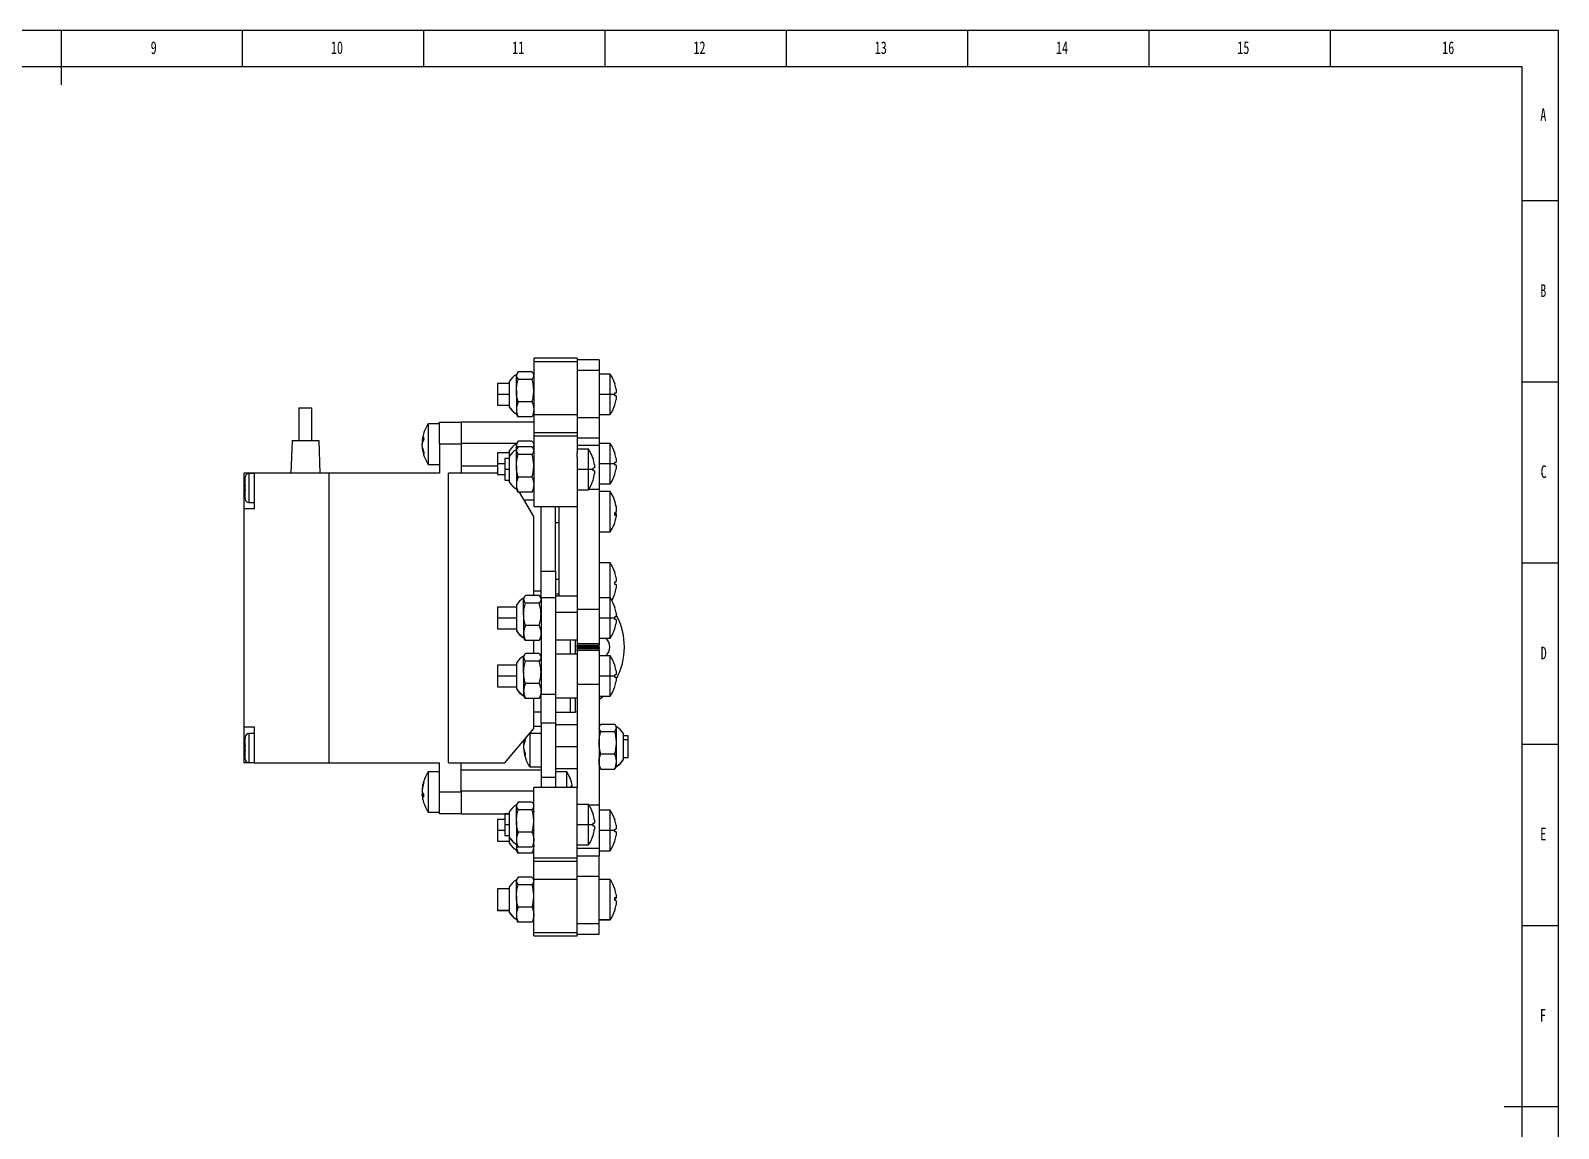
# Model space of a CAD drawing. Header units: millimetres. Extents: x 0 to 841, y 0 to 594.
# Drawn here: x 419.6 to 841, y 291.1 to 594 of the extents above; entities that cross this region are included whole.
import ezdxf

# ---------------------------------------------------------------- set-up
doc = ezdxf.new("R2010")
doc.units = ezdxf.units.MM
doc.layers.add('10', color=7, linetype='Continuous')
doc.layers.add('5', color=7, linetype='Continuous')
doc.styles.add('SLDTEXTSTYLE4', font='TXT', dxfattribs={"width": 0.7})

msp = doc.modelspace()

# ---------------------------------------------------------------- linework, layer by layer
at = {"color": 7, "linetype": 'Continuous', "lineweight": 25}
for p, q in [((570.38, 503.62), (558.38, 503.62)), ((558.38, 503.62), (558.38, 502.63)), ((570.38, 502.63), (558.38, 502.63)), ((558.38, 502.63), (558.38, 488.02)), ((570.38, 503.62), (570.38, 502.63)), ((576.38, 503.13), (570.38, 503.13)), ((570.38, 502.63), (570.38, 488.02)), ((576.38, 503.13), (576.38, 500.31)), ((553.78, 499.46), (553.58, 499.12)), ((553.58, 499.12), (553.58, 498.81)), ((553.58, 494.64), (553.58, 498.81)), ((557.89, 499.86), (554.07, 499.86)), ((557.89, 497.76), (554.07, 497.76)), ((558.38, 499.12), (558.19, 499.46)), ((570.38, 500.31), (576.38, 500.31)), ((576.38, 500.31), (576.38, 487.22)), ((579.47, 499.22), (576.38, 499.22)), ((579.47, 493.62), (579.47, 499.22)), ((551.62, 496.62), (548.38, 496.62)), ((548.38, 496.62), (548.38, 493.62)), ((548.38, 493.62), (548.38, 490.62)), ((551.62, 497.15), (551.62, 494.27)), ((551.62, 494.27), (551.62, 490.15)), ((553.58, 494.64), (553.58, 489.45)), ((579.47, 493.62), (576.38, 493.62)), ((579.47, 488.02), (579.47, 493.62)), ((580.73, 493.62), (579.47, 493.62)), ((580.73, 496.58), (580.73, 496.56)), ((580.73, 493.62), (580.73, 493.99)), ((580.73, 493.25), (580.73, 493.62)), ((493.58, 489.9), (493.58, 480.9)), ((493.58, 489.9), (495.38, 489.9)), ((495.38, 489.9), (497.18, 489.9)), ((497.18, 480.9), (497.18, 489.9)), ((548.38, 490.62), (551.62, 490.62)), ((551.62, 490.15), (551.62, 490.09)), ((553.58, 489.45), (553.58, 488.22)), ((557.89, 491.52), (554.07, 491.52)), ((580.73, 490.66), (580.73, 490.68)), ((532.38, 485.5), (529.3, 485.5)), ((529.3, 485.5), (529.3, 474.3)), ((532.38, 485.9), (538.38, 485.9)), ((532.38, 479.9), (532.38, 485.9)), ((558.38, 485.9), (538.38, 485.9)), ((538.38, 485.9), (538.38, 479.9)), ((553.58, 488.22), (553.58, 488.12)), ((553.58, 488.12), (553.78, 487.78)), ((554.07, 487.38), (553.79, 487.79)), ((557.89, 487.38), (554.07, 487.38)), ((557.89, 487.38), (558.18, 487.79)), ((558.19, 487.78), (558.38, 488.12)), ((558.38, 488.02), (570.38, 488.02)), ((558.38, 488.02), (558.38, 483.07)), ((570.38, 488.02), (570.38, 483.07)), ((570.38, 487.22), (576.38, 487.22)), ((576.38, 488.02), (579.47, 488.02)), ((576.38, 487.22), (576.38, 481.49)), ((491.7, 480.9), (491.38, 471.9)), ((491.7, 480.9), (499.07, 480.9)), ((499.07, 480.9), (499.38, 471.9)), ((527.58, 480.82), (527.87, 480.81)), ((528.03, 481.13), (528.03, 481.77)), ((557.89, 480.74), (554.07, 480.74)), ((557.89, 480.74), (558.18, 480.32)), ((558.38, 483.07), (570.38, 483.07)), ((558.38, 483.07), (558.38, 482.16)), ((558.38, 482.16), (570.38, 482.16)), ((558.38, 482.16), (558.38, 462.64)), ((570.38, 483.07), (570.38, 482.16)), ((570.38, 482.16), (570.38, 477.55)), ((576.38, 481.49), (570.38, 481.49)), ((576.38, 481.49), (576.38, 479.46)), ((527.68, 478.98), (527.58, 478.97)), ((528.03, 477.6), (528.03, 477.2)), ((532.38, 479.9), (532.38, 471.9)), ((538.38, 479.9), (532.38, 479.9)), ((538.38, 479.9), (538.38, 471.9)), ((551.62, 477.49), (548.38, 477.49)), ((548.38, 477.49), (548.38, 474.49)), ((551.62, 478.03), (551.62, 476.45)), ((551.62, 476.45), (551.62, 473.57)), ((553.78, 480.33), (553.58, 479.99)), ((553.58, 479.99), (553.58, 479.68)), ((553.58, 478.41), (553.58, 479.68)), ((553.78, 478.75), (553.58, 478.41)), ((553.58, 478.41), (553.58, 478.1)), ((553.58, 473.93), (553.58, 478.1)), ((557.89, 479.16), (554.07, 479.16)), ((557.89, 477.05), (554.07, 477.05)), ((558.38, 479.99), (558.19, 480.33)), ((558.38, 478.41), (558.19, 478.75)), ((576.38, 479.46), (570.38, 479.46)), ((573.47, 478.51), (570.38, 478.51)), ((570.38, 476.28), (570.38, 477.55)), ((570.38, 476.28), (570.38, 462.64)), ((573.47, 472.91), (573.47, 478.51)), ((579.47, 480.09), (576.38, 480.09)), ((576.38, 479.46), (576.38, 467.49)), ((579.47, 474.49), (579.47, 480.09)), ((580.73, 477.46), (580.73, 477.43)), ((529.3, 474.3), (532.38, 474.3)), ((538.38, 473.9), (548.38, 473.9)), ((548.38, 474.49), (548.38, 471.49)), ((551.62, 475.91), (550.38, 475.91)), ((550.38, 475.91), (550.38, 472.91)), ((550.38, 472.91), (550.38, 469.91)), ((551.62, 473.57), (551.62, 469.44)), ((553.58, 473.93), (553.58, 468.74)), ((573.47, 472.91), (570.38, 472.91)), ((573.47, 467.31), (573.47, 472.91)), ((574.73, 472.91), (573.47, 472.91)), ((574.73, 475.88), (574.73, 475.85)), ((574.73, 472.91), (574.73, 473.29)), ((574.73, 472.54), (574.73, 472.91)), ((579.47, 474.49), (576.38, 474.49)), ((579.47, 468.89), (579.47, 474.49)), ((580.73, 474.49), (579.47, 474.49)), ((580.73, 474.49), (580.73, 474.87)), ((580.73, 474.12), (580.73, 474.49)), ((478.38, 471.9), (478.38, 462.02)), ((481.38, 471.9), (478.38, 471.9)), ((478.78, 470.68), (478.78, 470.79)), ((478.78, 470.67), (478.78, 470.68)), ((478.78, 470.68), (478.78, 470.68)), ((478.78, 470.68), (478.78, 470.67)), ((478.78, 468.59), (478.78, 470.67)), ((478.78, 468.36), (478.78, 468.59)), ((478.78, 468.59), (478.78, 468.59)), ((478.78, 468.59), (478.78, 468.36)), ((478.78, 467.23), (478.78, 468.36)), ((481.38, 471.79), (479.78, 471.79)), ((481.38, 462.02), (481.38, 471.9)), ((501.88, 471.9), (481.38, 471.9)), ((501.88, 471.9), (501.88, 391.9)), ((532.38, 471.9), (501.88, 471.9)), ((548.38, 471.9), (534.88, 471.9)), ((534.88, 391.9), (534.88, 471.9)), ((548.38, 471.49), (550.38, 471.49)), ((550.38, 469.91), (551.62, 469.91)), ((551.62, 469.44), (551.62, 469.38)), ((553.58, 468.74), (553.58, 467.51)), ((557.89, 470.81), (554.07, 470.81)), ((574.73, 469.95), (574.73, 469.97)), ((576.38, 468.89), (579.47, 468.89)), ((580.73, 471.53), (580.73, 471.55)), ((478.78, 466.99), (478.78, 467.23)), ((478.78, 467.23), (478.78, 466.99)), ((478.78, 464.92), (478.78, 466.99)), ((478.78, 466.99), (478.78, 466.99)), ((478.78, 464.9), (478.78, 464.92)), ((478.78, 464.92), (478.78, 464.9)), ((478.78, 464.79), (478.78, 464.9)), ((478.78, 464.9), (478.78, 464.9)), ((479.78, 463.79), (481.38, 463.79)), ((553.58, 467.51), (553.58, 467.41)), ((553.58, 467.41), (553.78, 467.08)), ((554.07, 466.67), (553.79, 467.09)), ((557.89, 466.67), (554.07, 466.67)), ((558.38, 459.9), (554.47, 466.67)), ((558.38, 464.4), (555.78, 464.4)), ((557.89, 466.67), (558.18, 467.09)), ((558.19, 467.08), (558.38, 467.41)), ((570.38, 467.31), (573.47, 467.31)), ((573.59, 467.49), (576.38, 467.49)), ((576.38, 467.49), (576.38, 434.28)), ((579.47, 466.85), (576.38, 466.85)), ((579.47, 459.91), (579.47, 466.85)), ((580.73, 464.19), (580.73, 464.02)), ((481.38, 462.02), (478.38, 462.02)), ((478.38, 462.02), (478.38, 401.78)), ((558.38, 462.64), (570.38, 462.64)), ((558.38, 438.14), (558.38, 459.9)), ((560.38, 444.87), (560.38, 462.64)), ((564.38, 444.87), (564.38, 462.64)), ((565.38, 437.9), (565.38, 462.68)), ((570.38, 462.64), (570.38, 434.28)), ((579.47, 455.65), (579.47, 459.91)), ((580.73, 460.19), (580.73, 460.91)), ((581.1, 460.56), (580.73, 460.57)), ((581.05, 461.25), (581.08, 461.21)), ((581.08, 460.53), (581.1, 460.55)), ((564.38, 458.25), (565.38, 458.25)), ((576.38, 455.65), (579.47, 455.65)), ((579.47, 447.15), (576.38, 447.15)), ((579.47, 441.55), (579.47, 447.15)), ((560.38, 437.5), (560.38, 444.87)), ((560.38, 444.87), (564.38, 444.87)), ((564.38, 444.87), (564.38, 437.5)), ((564.38, 442.6), (565.38, 442.6)), ((580.73, 444.51), (580.73, 444.49)), ((558.38, 439.4), (560.38, 439.4)), ((564.38, 438.55), (565.38, 438.55)), ((579.47, 437.5), (579.47, 441.55)), ((580.73, 441.17), (580.73, 441.92)), ((580.73, 438.58), (580.73, 438.61)), ((553.62, 434.9), (548.38, 434.9)), ((548.38, 434.9), (548.38, 431.9)), ((553.62, 435.43), (553.62, 432.55)), ((555.78, 437.74), (555.58, 437.4)), ((555.58, 437.4), (555.58, 437.09)), ((555.58, 432.92), (555.58, 437.09)), ((559.89, 438.14), (556.07, 438.14)), ((559.89, 436.04), (556.07, 436.04)), ((560.38, 437.4), (560.19, 437.73)), ((564.38, 437.5), (560.38, 437.5)), ((560.38, 437.5), (560.38, 410.9)), ((570.38, 437.9), (564.38, 437.9)), ((564.38, 437.5), (564.38, 410.9)), ((576.38, 434.28), (570.38, 434.28)), ((570.38, 434.28), (570.38, 424.9)), ((579.47, 437.5), (576.38, 437.5)), ((576.38, 434.28), (576.38, 424.9)), ((579.47, 431.9), (579.47, 437.5)), ((580.73, 434.86), (580.73, 434.84)), ((548.38, 431.9), (548.38, 428.9)), ((553.62, 432.55), (553.62, 428.43)), ((555.58, 432.92), (555.58, 427.73)), ((570.38, 433.47), (564.38, 433.47)), ((579.47, 431.9), (576.38, 431.9)), ((579.47, 426.3), (579.47, 431.9)), ((580.73, 431.9), (579.47, 431.9)), ((580.73, 431.9), (580.73, 432.27)), ((580.73, 431.53), (580.73, 431.9)), ((548.38, 428.9), (553.62, 428.9)), ((553.62, 428.43), (553.62, 428.37)), ((555.58, 427.73), (555.58, 426.49)), ((555.58, 426.49), (555.58, 426.4)), ((555.58, 426.4), (555.78, 426.06)), ((556.07, 425.66), (555.79, 426.07)), ((559.89, 429.8), (556.07, 429.8)), ((559.89, 425.66), (556.07, 425.66)), ((558.38, 422.14), (558.38, 425.66)), ((559.89, 425.66), (560.18, 426.07)), ((560.19, 426.06), (560.38, 426.4)), ((564.38, 425.9), (570.38, 425.9)), ((568.38, 425.9), (568.38, 421.9)), ((576.38, 426.3), (579.47, 426.3)), ((580.73, 428.94), (580.73, 428.96)), ((555.78, 421.74), (555.58, 421.4)), ((559.89, 422.14), (556.07, 422.14)), ((560.38, 421.4), (560.19, 421.73)), ((570.38, 421.9), (564.38, 421.9)), ((570.38, 421.9), (564.38, 421.9)), ((570.38, 424.9), (576.38, 424.9)), ((570.38, 424.9), (570.38, 424.4)), ((570.38, 424.4), (576.38, 424.4)), ((570.38, 424.1), (570.38, 424.4)), ((570.38, 424.1), (576.38, 424.1)), ((570.38, 423.9), (570.38, 424.1)), ((570.38, 423.9), (570.38, 423.7)), ((576.38, 423.7), (570.38, 423.7)), ((570.38, 423.7), (570.38, 423.39)), ((576.38, 423.39), (570.38, 423.39)), ((570.38, 422.9), (570.38, 423.39)), ((576.38, 422.9), (570.38, 422.9)), ((570.38, 422.9), (570.38, 413.52)), ((576.38, 424.9), (576.38, 424.4)), ((576.38, 424.1), (576.38, 424.4)), ((576.38, 423.9), (576.38, 424.1)), ((576.38, 423.9), (576.38, 423.7)), ((576.38, 423.7), (576.38, 423.39)), ((576.38, 422.9), (576.38, 423.39)), ((576.38, 422.9), (576.38, 413.52)), ((579.47, 421.5), (576.38, 421.5)), ((579.47, 415.9), (579.47, 421.5)), ((553.62, 418.9), (548.38, 418.9)), ((548.38, 418.9), (548.38, 415.9)), ((553.62, 419.43), (553.62, 416.55)), ((555.58, 421.4), (555.58, 421.09)), ((555.58, 416.92), (555.58, 421.09)), ((559.89, 420.04), (556.07, 420.04)), ((580.73, 418.86), (580.73, 418.84)), ((548.38, 415.9), (548.38, 412.9)), ((553.62, 416.55), (553.62, 412.43)), ((555.58, 416.92), (555.58, 411.73)), ((559.89, 413.8), (556.07, 413.8)), ((576.38, 413.52), (570.38, 413.52)), ((570.38, 413.52), (570.38, 385.16)), ((579.47, 415.9), (576.38, 415.9)), ((576.38, 413.52), (576.38, 380.3)), ((579.47, 410.3), (579.47, 415.9)), ((580.73, 415.9), (579.47, 415.9)), ((580.73, 415.9), (580.73, 416.27)), ((580.73, 415.53), (580.73, 415.9)), ((548.38, 412.9), (553.62, 412.9)), ((553.62, 412.43), (553.62, 412.37)), ((555.58, 411.73), (555.58, 410.49)), ((555.58, 410.49), (555.58, 410.4)), ((555.58, 410.4), (555.78, 410.06)), ((556.07, 409.66), (555.79, 410.07)), ((559.89, 409.66), (556.07, 409.66)), ((558.38, 401.43), (558.38, 409.66)), ((559.89, 409.66), (560.18, 410.07)), ((560.19, 410.06), (560.38, 410.4)), ((560.38, 410.9), (564.38, 410.9)), ((560.38, 402.9), (560.38, 410.9)), ((564.38, 410.9), (564.38, 402.9)), ((564.38, 409.9), (570.38, 409.9)), ((568.38, 409.9), (568.38, 405.9)), ((576.38, 410.3), (579.47, 410.3)), ((580.73, 412.94), (580.73, 412.96)), ((560.38, 405.9), (558.38, 405.9)), ((564.38, 405.9), (568.38, 405.9)), ((568.38, 405.9), (569.86, 405.9)), ((570.38, 406.06), (569.86, 405.9)), ((481.38, 401.78), (478.38, 401.78)), ((478.38, 401.78), (478.38, 391.9)), ((481.38, 391.9), (481.38, 401.78)), ((550.38, 391.9), (558.38, 401.43)), ((560.38, 402), (558.38, 402)), ((564.38, 402.9), (560.38, 402.9)), ((560.38, 402.9), (560.38, 387.9)), ((564.38, 402.9), (564.38, 387.9)), ((570.38, 402.4), (564.38, 402.4)), ((576.55, 402.19), (576.38, 401.9)), ((576.56, 402.19), (576.87, 402.62)), ((576.87, 402.62), (580.69, 402.62)), ((576.87, 400.63), (580.69, 400.63)), ((581.18, 401.9), (581.01, 402.19)), ((581.18, 401.62), (581.18, 401.9)), ((581.18, 397.53), (581.18, 401.62)), ((478.78, 398.9), (478.78, 399)), ((478.78, 398.88), (478.78, 398.9)), ((478.78, 398.9), (478.78, 398.9)), ((478.78, 398.9), (478.78, 398.88)), ((478.78, 396.8), (478.78, 398.88)), ((478.78, 396.57), (478.78, 396.8)), ((478.78, 396.8), (478.78, 396.8)), ((478.78, 396.8), (478.78, 396.57)), ((478.78, 395.44), (478.78, 396.57)), ((481.38, 400), (479.78, 400)), ((555.58, 397.37), (555.77, 397.37)), ((556.03, 398.39), (556.03, 398.65)), ((556.03, 398.1), (556.03, 398.39)), ((557.3, 400.17), (557.3, 390.8)), ((570.38, 396.4), (564.38, 396.4)), ((581.18, 392.3), (581.18, 397.53)), ((583.15, 397.12), (583.15, 399.93)), ((584.38, 399.4), (583.15, 399.4)), ((583.15, 392.94), (583.15, 397.12)), ((584.38, 398.42), (584.38, 399.4)), ((584.38, 393.4), (584.38, 398.42)), ((478.78, 395.21), (478.78, 395.44)), ((478.78, 395.44), (478.78, 395.2)), ((478.78, 395.2), (478.78, 395.21)), ((478.78, 393.13), (478.78, 395.2)), ((478.78, 393.11), (478.78, 393.13)), ((478.78, 393.13), (478.78, 393.11)), ((478.78, 393), (478.78, 393.11)), ((478.78, 393.11), (478.78, 393.11)), ((479.78, 392), (481.38, 392)), ((555.73, 395.43), (555.62, 395.42)), ((556.03, 394.48), (556.03, 393.97)), ((576.87, 394.42), (580.69, 394.42)), ((581.18, 391.02), (581.18, 392.3)), ((583.15, 393.4), (584.38, 393.4)), ((583.15, 392.87), (583.15, 392.94)), ((481.38, 391.9), (478.38, 391.9)), ((481.38, 391.9), (501.88, 391.9)), ((501.88, 391.9), (532.38, 391.9)), ((532.38, 389.5), (529.3, 389.5)), ((529.3, 389.5), (529.3, 378.3)), ((532.38, 383.9), (532.38, 391.9)), ((534.88, 391.9), (550.38, 391.9)), ((538.38, 383.9), (538.38, 391.9)), ((560.38, 389.9), (538.38, 389.9)), ((557.3, 390.8), (560.38, 390.8)), ((564.38, 387.9), (560.38, 387.9)), ((560.38, 387.9), (560.38, 385.16)), ((564.38, 390.4), (570.38, 390.4)), ((567.47, 389.5), (564.38, 389.5)), ((564.38, 387.9), (564.38, 385.16)), ((567.47, 385.12), (567.47, 389.5)), ((576.38, 390.9), (576.55, 390.61)), ((576.56, 390.61), (576.87, 390.18)), ((576.87, 390.18), (580.69, 390.18)), ((581, 390.61), (580.69, 390.18)), ((581.01, 390.61), (581.18, 390.9)), ((581.18, 390.9), (581.18, 391.02)), ((528.03, 386.47), (528.03, 386.76)), ((532.38, 383.9), (538.38, 383.9)), ((532.38, 377.9), (532.38, 383.9)), ((538.38, 383.9), (538.38, 377.9)), ((570.38, 385.16), (558.38, 385.16)), ((558.38, 365.63), (558.38, 385.16)), ((568.73, 385.12), (568.73, 385.56)), ((570.38, 371.52), (570.38, 385.16)), ((528.03, 383.09), (527.65, 383.07)), ((528.03, 382.43), (528.03, 383.12)), ((553.78, 380.72), (553.58, 380.38)), ((553.58, 380.38), (553.58, 380.07)), ((553.58, 375.9), (553.58, 380.07)), ((557.89, 381.12), (554.07, 381.12)), ((557.89, 381.12), (558.18, 380.71)), ((558.38, 380.38), (558.19, 380.72)), ((573.47, 380.48), (570.38, 380.48)), ((573.47, 374.88), (573.47, 380.48)), ((576.38, 380.3), (573.59, 380.3)), ((576.38, 380.3), (576.38, 368.33)), ((529.3, 378.3), (532.38, 378.3)), ((538.38, 377.9), (532.38, 377.9)), ((538.38, 377.9), (551.62, 377.9)), ((550.38, 376.3), (548.38, 376.3)), ((548.38, 376.3), (548.38, 373.3)), ((551.62, 377.88), (550.38, 377.88)), ((550.38, 377.88), (550.38, 374.88)), ((551.62, 378.42), (551.62, 375.54)), ((551.62, 375.54), (551.62, 371.41)), ((553.58, 375.9), (553.58, 370.71)), ((557.89, 379.02), (554.07, 379.02)), ((558.38, 378.49), (558.25, 377.96)), ((574.73, 377.85), (574.73, 377.82)), ((574.73, 374.88), (574.73, 375.26)), ((579.47, 378.9), (576.38, 378.9)), ((579.47, 373.3), (579.47, 378.9)), ((580.73, 376.27), (580.73, 376.24)), ((548.38, 373.3), (548.38, 370.3)), ((550.38, 374.88), (550.38, 371.88)), ((550.38, 371.88), (551.62, 371.88)), ((551.62, 371.41), (551.62, 371.35)), ((551.62, 371.35), (551.62, 369.83)), ((557.89, 372.78), (554.07, 372.78)), ((573.47, 374.88), (570.38, 374.88)), ((570.38, 370.25), (570.38, 371.52)), ((573.47, 369.28), (573.47, 374.88)), ((574.73, 374.88), (573.47, 374.88)), ((574.73, 374.51), (574.73, 374.88)), ((574.73, 371.92), (574.73, 371.94)), ((579.47, 373.3), (576.38, 373.3)), ((579.47, 367.7), (579.47, 373.3)), ((580.73, 373.3), (579.47, 373.3)), ((580.73, 373.3), (580.73, 373.68)), ((580.73, 372.93), (580.73, 373.3)), ((548.38, 370.3), (551.62, 370.3)), ((551.62, 369.83), (551.62, 369.77)), ((553.58, 370.71), (553.58, 369.48)), ((553.58, 369.48), (553.58, 369.38)), ((553.58, 369.38), (553.78, 369.05)), ((553.58, 369.38), (553.58, 369.13)), ((553.61, 369.34), (553.58, 369.13)), ((553.58, 369.13), (553.58, 367.9)), ((553.58, 367.9), (553.58, 367.8)), ((553.58, 367.8), (553.78, 367.47)), ((554.07, 368.64), (553.79, 369.06)), ((554.07, 367.06), (553.79, 367.48)), ((557.89, 368.64), (554.07, 368.64)), ((557.89, 367.06), (554.07, 367.06)), ((557.89, 368.64), (558.18, 369.06)), ((557.89, 367.06), (558.18, 367.48)), ((558.19, 369.05), (558.38, 369.38)), ((558.19, 367.47), (558.38, 367.8)), ((558.36, 369.34), (558.38, 369.13)), ((570.38, 365.63), (570.38, 370.25)), ((570.38, 369.28), (573.47, 369.28)), ((576.38, 368.33), (570.38, 368.33)), ((576.38, 368.33), (576.38, 366.3)), ((576.38, 367.7), (579.47, 367.7)), ((580.73, 370.34), (580.73, 370.36)), ((570.38, 365.63), (558.38, 365.63)), ((558.38, 364.73), (558.38, 365.63)), ((570.38, 364.73), (558.38, 364.73)), ((558.38, 359.78), (558.38, 364.73)), ((570.38, 366.3), (576.38, 366.3)), ((570.38, 364.73), (570.38, 365.63)), ((570.38, 359.78), (570.38, 364.73)), ((576.38, 360.58), (576.38, 366.3)), ((553.78, 360.02), (553.58, 359.68)), ((553.58, 359.68), (553.58, 359.37)), ((553.58, 355.2), (553.58, 359.37)), ((557.89, 360.42), (554.07, 360.42)), ((557.89, 358.32), (554.07, 358.32)), ((558.38, 359.68), (558.19, 360.01)), ((570.38, 359.78), (558.38, 359.78)), ((558.38, 345.17), (558.38, 359.78)), ((576.38, 360.58), (570.38, 360.58)), ((570.38, 345.17), (570.38, 359.78)), ((576.38, 347.48), (576.38, 360.58)), ((579.47, 359.78), (576.38, 359.78)), ((579.47, 348.59), (579.47, 359.78)), ((551.62, 357.18), (548.38, 357.18)), ((548.38, 357.18), (548.38, 351.18)), ((551.62, 357.71), (551.62, 354.83)), ((551.62, 354.83), (551.62, 350.71)), ((553.58, 355.2), (553.58, 350.01)), ((580.73, 357.14), (580.73, 357.14)), ((580.73, 354), (580.73, 354.74)), ((580.73, 354.64), (581.15, 354.66)), ((548.38, 351.18), (551.62, 351.18)), ((548.38, 351.18), (548.38, 351.18)), ((551.62, 350.71), (551.62, 350.65)), ((553.58, 350.01), (553.58, 348.77)), ((557.89, 352.08), (554.07, 352.08)), ((580.73, 351.27), (580.73, 351.22)), ((580.73, 351.22), (580.73, 351.21)), ((553.58, 348.77), (553.58, 348.68)), ((553.58, 348.68), (553.78, 348.34)), ((554.07, 347.94), (553.79, 348.35)), ((557.89, 347.94), (554.07, 347.94)), ((557.89, 347.94), (558.18, 348.35)), ((558.19, 348.34), (558.38, 348.68)), ((576.38, 347.48), (570.38, 347.48)), ((579.47, 348.59), (576.38, 348.59)), ((576.38, 348.58), (579.47, 348.58)), ((576.38, 344.66), (576.38, 347.48)), ((579.47, 348.58), (579.47, 348.59)), ((558.38, 345.17), (570.38, 345.17)), ((558.38, 344.18), (558.38, 345.17)), ((558.38, 344.18), (570.38, 344.18)), ((570.38, 344.18), (570.38, 345.17)), ((570.38, 344.66), (576.38, 344.66))]:
    msp.add_line(p, q, dxfattribs=at)
at = {"color": 8, "linetype": 'Continuous', "lineweight": 25}
for p, q in [((551.62, 493.62), (548.38, 493.62)), ((527.94, 480.96), (527.69, 480.97)), ((527.77, 478.49), (527.69, 478.49)), ((553.64, 480.09), (538.38, 480.09)), ((550.38, 474.49), (548.38, 474.49)), ((551.62, 472.91), (550.38, 472.91)), ((479.78, 471.79), (479.78, 463.79)), ((580.73, 460.55), (581.08, 460.53)), ((581.02, 461.21), (581.08, 461.21)), ((581.04, 462.72), (581.07, 462.72)), ((553.62, 431.9), (548.38, 431.9)), ((569.86, 421.9), (569.86, 425.9)), ((553.62, 415.9), (548.38, 415.9)), ((569.86, 405.9), (569.86, 409.9)), ((479.78, 400), (479.78, 396)), ((555.85, 397.63), (555.69, 397.64)), ((557.32, 400.17), (560.38, 400.17)), ((583.15, 398.42), (584.38, 398.42)), ((479.78, 396), (479.78, 392)), ((555.81, 395.1), (555.69, 395.09)), ((527.74, 385.35), (527.69, 385.35)), ((558.38, 384.09), (538.38, 384.09)), ((528.03, 383.01), (527.69, 383)), ((550.38, 373.3), (548.38, 373.3)), ((551.62, 374.88), (550.38, 374.88)), ((580.73, 354.64), (581.07, 354.66)), ((580.73, 354.46), (581.07, 354.47)), ((551.62, 351.18), (548.38, 351.18)), ((581.07, 352.75), (581.08, 352.75))]:
    msp.add_line(p, q, dxfattribs=at)
at = {"color": 7, "linetype": 'Continuous', "lineweight": 25, "flags": 128}
for points in [[(577.53, 410.3), (577.42, 410.19), (576.38, 409.29)], [(555.77, 398.32), (555.71, 398), (555.63, 397.38)], [(555.73, 397.37), (555.72, 397.33), (555.69, 397.19)]]:
    msp.add_lwpolyline(points, dxfattribs=at)
at = {"color": 7, "linetype": 'Continuous', "lineweight": 25}
for centre, radius, start, end in [((557.12, 493.62), 6.54, 122.7791, 147.3197), ((571.18, 493.62), 10, 17.2377, 34.0558), ((571.17, 493.62), 10, 8.1372, 17.0865), ((579.58, 518.87), 24.9, 272.6477, 273.436), ((579.58, 468.37), 24.9, 86.564, 87.3523), ((557.05, 493.7), 6.49, 213.1821, 237.7209), ((557.12, 493.62), 6.54, 212.6803, 237.2209), ((571.18, 493.62), 10, 325.9442, 342.7623), ((571.17, 493.62), 10, 342.9135, 351.8628), ((537.58, 479.9), 10, 145.9442, 174.028), ((530.75, 480.12), 3.18, 148.8449, 164.4585), ((531.02, 479.4), 3.45, 150.0238, 164.854), ((537.58, 479.9), 10, 185.9045, 214.0558), ((535.12, 480.15), 7.53, 189.558, 199.8009), ((534.92, 479.72), 7.33, 189.6012, 200.031), ((557.12, 474.49), 6.54, 122.7791, 147.3197), ((557.12, 472.91), 6.54, 122.7791, 147.3197), ((565.18, 472.91), 10, 17.2377, 34.0558), ((571.18, 474.49), 10, 17.2377, 34.0558), ((571.17, 474.49), 10, 8.1371, 17.0866), ((565.17, 472.91), 10.01, 8.1381, 17.0856), ((573.59, 498.06), 24.79, 272.6466, 273.4383), ((573.59, 447.77), 24.79, 86.5617, 87.3534), ((579.59, 499.6), 24.76, 272.6455, 273.4382), ((579.59, 449.3), 24.85, 86.5631, 87.3531), ((571.17, 474.49), 10, 342.9136, 351.8627), ((479.78, 470.79), 1, 90, 180), ((557.05, 472.99), 6.49, 213.1821, 237.7209), ((557.12, 472.91), 6.54, 212.6803, 237.2209), ((565.18, 472.91), 10, 325.9442, 342.7623), ((565.17, 472.91), 10.01, 342.9144, 351.8619), ((571.18, 474.49), 10, 325.9442, 342.7623), ((479.78, 464.79), 1, 180, 270), ((571.18, 461.25), 10, 9.2563, 34.0558), ((571.75, 461.34), 9.42, 8.3885, 17.6115), ((571.65, 461.15), 9.53, 8.3737, 17.5298), ((571.18, 461.25), 10, 325.9442, 351.9744), ((579.84, 462.05), 1.45, 308.0977, 328.5545), ((580, 461.24), 1.28, 304.6064, 326.5388), ((571.18, 441.55), 10, 17.2377, 34.0558), ((571.17, 441.55), 10, 8.1372, 17.0865), ((571.18, 441.55), 10, 331.1563, 342.7623), ((579.59, 466.71), 24.81, 272.6466, 273.4377), ((579.59, 416.42), 24.78, 86.5618, 87.3538), ((571.17, 441.55), 10, 342.9135, 351.8628), ((559.12, 431.9), 6.54, 122.7791, 147.3197), ((571.18, 431.9), 10, 17.2377, 34.0558), ((571.17, 431.9), 10, 8.1372, 17.0865), ((579.59, 457.05), 24.8, 272.6465, 273.438), ((579.59, 406.76), 24.79, 86.5619, 87.3536), ((571.17, 431.9), 10, 342.9135, 351.8628), ((564.64, 423.9), 18.74, 331.9133, 27.6978), ((559.05, 431.98), 6.49, 213.1829, 237.7206), ((559.12, 431.9), 6.54, 212.6803, 237.2209), ((576.38, 423.9), 3, 0, 53.1301), ((571.18, 431.9), 10, 325.9442, 342.7623), ((576.38, 423.9), 3, 306.8699, 0), ((571.18, 415.9), 10, 17.2377, 34.0558), ((559.12, 415.9), 6.54, 122.7791, 147.3197), ((571.17, 415.9), 10, 8.1372, 17.0865), ((579.59, 441.03), 24.79, 272.6464, 273.4383), ((579.59, 390.77), 24.79, 86.5617, 87.3536), ((571.17, 415.9), 10, 342.9134, 351.8628), ((559.05, 415.98), 6.49, 213.1829, 237.7205), ((559.12, 415.9), 6.54, 212.6803, 237.2209), ((571.18, 415.9), 10, 325.9442, 342.7623), ((577.64, 396.4), 6.54, 32.6803, 57.2209), ((479.78, 399), 1, 90, 180), ((560.37, 396.63), 4.79, 154.9944, 167.8915), ((560.67, 396.01), 5.09, 155.6796, 168.0974), ((479.78, 393), 1, 180, 270), ((565.58, 396.4), 10, 185.6465, 214.0558), ((561.5, 396.74), 5.92, 190.9765, 202.4654), ((561.28, 396.18), 5.69, 191.0514, 202.8423), ((577.74, 396.5), 6.47, 302.1661, 326.7034), ((577.64, 396.4), 6.54, 302.7791, 327.3197), ((537.58, 383.9), 10, 145.9442, 173.3584), ((559.18, 383.9), 10, 7.018, 34.0558), ((536.15, 384.04), 8.57, 161.5077, 171.1743), ((536.31, 383.73), 8.72, 161.6513, 171.2005), ((529.79, 384.51), 2.24, 200.595, 218.4303), ((566.54, 384.02), 2.68, 24.1345, 34.9883), ((537.58, 383.9), 10, 186.6654, 214.0558), ((529.56, 383.73), 2.01, 201.418, 220.4568), ((557.12, 374.88), 6.54, 122.7791, 147.3197), ((565.18, 374.88), 10, 17.2377, 34.0558), ((565.17, 374.88), 10.01, 8.1381, 17.0856), ((573.59, 400.02), 24.79, 272.6466, 273.4383), ((571.18, 373.3), 10, 17.2377, 34.0558), ((571.17, 373.3), 10, 8.1373, 17.0864), ((557.05, 374.96), 6.49, 213.1821, 237.7209), ((557.12, 374.88), 6.54, 212.6803, 237.2209), ((565.18, 374.88), 10, 325.9442, 342.7623), ((573.59, 349.74), 24.79, 86.5617, 87.3534), ((565.17, 374.88), 10.01, 342.9144, 351.8619), ((579.58, 398.55), 24.9, 272.6477, 273.436), ((579.59, 348.19), 24.76, 86.5618, 87.3545), ((571.17, 373.3), 10, 342.9134, 351.8629), ((557.05, 373.38), 6.49, 213.1821, 237.721), ((557.12, 373.3), 6.54, 212.6803, 237.2209), ((571.18, 373.3), 10, 325.9442, 342.7623), ((557.12, 354.18), 6.54, 122.7791, 147.3197), ((571.18, 354.18), 10, 17.2377, 34.0558), ((571.23, 354.21), 9.95, 8.0896, 17.1275), ((580.48, 353.05), 1.71, 69.6254, 81.4104), ((580.34, 356.13), 1.81, 282.483, 293.8329), ((580.34, 352.23), 1.81, 66.1671, 77.5147), ((557.05, 354.26), 6.49, 213.1821, 237.7209), ((557.12, 354.18), 6.54, 212.6803, 237.2209), ((571.21, 354.18), 9.97, 325.8845, 342.7255), ((571.18, 354.18), 10, 325.9442, 342.7623), ((571.19, 354.2), 9.98, 342.9023, 351.9187), ((571.23, 354.15), 9.95, 342.8725, 351.9104)]:
    msp.add_arc(centre, radius, start, end, dxfattribs=at)
at = {"color": 8, "linetype": 'Continuous', "lineweight": 25}
msp.add_arc((561.16, 396.02), 5.65, 147.0478, 155.1153, dxfattribs=at)
at = {"color": 7, "linetype": 'Continuous', "lineweight": 25}
for points, knots in [([(554.07, 499.86), (553.93, 499.68), (553.66, 499.34), (553.61, 498.98), (553.58, 498.81)], [0, 0, 0, 0, 0.52326, 1, 1, 1, 1]), ([(553.58, 498.81), (553.61, 498.63), (553.66, 498.28), (553.93, 497.93), (554.07, 497.76)], [0, 0, 0, 0, 0.500252, 1, 1, 1, 1]), ([(553.58, 494.64), (553.61, 495.17), (553.66, 496.23), (553.94, 497.25), (554.07, 497.76)], [0, 0, 0, 0, 0.5019577, 1, 1, 1, 1]), ([(557.89, 499.86), (558.03, 499.69), (558.31, 499.34), (558.36, 498.99), (558.38, 498.81)], [0, 0, 0, 0, 0.500378, 1, 1, 1, 1]), ([(558.38, 498.81), (558.36, 498.63), (558.31, 498.28), (558.03, 497.93), (557.89, 497.76)], [0, 0, 0, 0, 0.500252, 1, 1, 1, 1]), ([(558.38, 494.64), (558.36, 495.17), (558.31, 496.23), (558.03, 497.25), (557.89, 497.76)], [0, 0, 0, 0, 0.5019577, 1, 1, 1, 1]), ([(554.07, 491.52), (553.93, 492.03), (553.66, 493.06), (553.61, 494.11), (553.58, 494.64)], [0, 0, 0, 0, 0.501677, 1, 1, 1, 1]), ([(557.89, 491.52), (558.03, 492.03), (558.31, 493.06), (558.36, 494.11), (558.38, 494.64)], [0, 0, 0, 0, 0.501677, 1, 1, 1, 1]), ([(581.07, 495.04), (581.08, 494.97), (581.1, 494.83), (581.13, 494.58), (581.14, 494.3), (581.13, 494.11), (581.1, 494.03), (581.08, 494.02), (581.08, 494.01)], [0, 0, 0, 0, 0.1305523, 0.2574246, 0.4997487, 0.7424543, 0.8694212, 1, 1, 1, 1]), ([(581.08, 493.23), (581.08, 493.22), (581.1, 493.21), (581.13, 493.13), (581.14, 492.94), (581.13, 492.67), (581.1, 492.41), (581.08, 492.27), (581.07, 492.2)], [0, 0, 0, 0, 0.130425, 0.257253, 0.499738, 0.742282, 0.869294, 1, 1, 1, 1]), ([(581.13, 494.32), (581.13, 494.23), (581.13, 494.06), (581.09, 494.03), (581.08, 494.01)], [0, 0, 0, 0, 0.4983848, 1, 1, 1, 1]), ([(554.07, 491.52), (553.93, 491.16), (553.66, 490.48), (553.61, 489.78), (553.58, 489.45)], [0, 0, 0, 0, 0.523258, 1, 1, 1, 1]), ([(553.58, 489.45), (553.61, 489.1), (553.66, 488.4), (553.93, 487.72), (554.07, 487.38)], [0, 0, 0, 0, 0.500251, 1, 1, 1, 1]), ([(557.89, 491.52), (558.03, 491.18), (558.31, 490.5), (558.36, 489.8), (558.38, 489.45)], [0, 0, 0, 0, 0.500377, 1, 1, 1, 1]), ([(558.38, 489.45), (558.36, 489.1), (558.31, 488.4), (558.03, 487.72), (557.89, 487.38)], [0, 0, 0, 0, 0.500251, 1, 1, 1, 1]), ([(527.64, 480.94), (527.64, 480.92), (527.63, 480.84), (527.63, 480.81), (527.65, 480.85), (527.68, 480.94), (527.69, 480.97)], [0, 0, 0, 0, 0.11708, 0.446499, 0.774363, 1, 1, 1, 1]), ([(527.68, 480.82), (527.67, 480.74), (527.64, 480.56), (527.63, 480.24), (527.63, 480), (527.64, 479.9), (527.64, 479.9)], [0, 0, 0, 0, 0.269278, 0.628159, 0.982963, 1, 1, 1, 1]), ([(554.07, 480.74), (553.93, 480.55), (553.66, 480.21), (553.61, 479.85), (553.58, 479.68)], [0, 0, 0, 0, 0.523259, 1, 1, 1, 1]), ([(527.69, 478.9), (527.68, 479), (527.65, 479.21), (527.63, 479.56), (527.63, 479.89), (527.65, 480.15), (527.68, 480.26), (527.69, 480.31)], [0, 0, 0, 0, 0.214783, 0.429925, 0.642625, 0.854311, 1, 1, 1, 1]), ([(527.63, 478.98), (527.63, 479.01), (527.63, 479.07), (527.64, 479.06), (527.65, 479.06)], [0, 0, 0, 0, 0.593286, 1, 1, 1, 1]), ([(527.64, 478.96), (527.64, 478.97), (527.63, 478.98), (527.63, 478.88), (527.65, 478.71), (527.68, 478.56), (527.69, 478.49)], [0, 0, 0, 0, 0.119911, 0.448044, 0.774727, 1, 1, 1, 1]), ([(553.58, 479.68), (553.6, 479.51), (553.63, 479.24), (553.83, 478.98), (553.9, 478.89)], [0, 0, 0, 0, 0.665364, 1, 1, 1, 1]), ([(554.07, 479.16), (553.93, 478.97), (553.66, 478.63), (553.61, 478.27), (553.58, 478.1)], [0, 0, 0, 0, 0.523259, 1, 1, 1, 1]), ([(553.58, 478.1), (553.61, 477.93), (553.66, 477.57), (553.93, 477.23), (554.07, 477.05)], [0, 0, 0, 0, 0.500252, 1, 1, 1, 1]), ([(553.58, 473.93), (553.61, 474.46), (553.66, 475.52), (553.94, 476.55), (554.07, 477.05)], [0, 0, 0, 0, 0.501959, 1, 1, 1, 1]), ([(557.89, 479.16), (558.03, 478.98), (558.31, 478.64), (558.36, 478.28), (558.38, 478.1)], [0, 0, 0, 0, 0.5003781, 1, 1, 1, 1]), ([(558.38, 478.1), (558.36, 477.93), (558.31, 477.57), (558.03, 477.23), (557.89, 477.05)], [0, 0, 0, 0, 0.500252, 1, 1, 1, 1]), ([(558.38, 473.93), (558.36, 474.46), (558.31, 475.52), (558.03, 476.55), (557.89, 477.05)], [0, 0, 0, 0, 0.501959, 1, 1, 1, 1]), ([(558.38, 479.68), (558.36, 479.51), (558.33, 479.24), (558.14, 478.98), (558.07, 478.89)], [0, 0, 0, 0, 0.6675469, 1, 1, 1, 1]), ([(554.07, 470.81), (553.93, 471.33), (553.66, 472.35), (553.61, 473.41), (553.58, 473.93)], [0, 0, 0, 0, 0.5016788, 1, 1, 1, 1]), ([(557.89, 470.81), (558.03, 471.33), (558.31, 472.35), (558.36, 473.41), (558.38, 473.93)], [0, 0, 0, 0, 0.5016788, 1, 1, 1, 1]), ([(575.07, 474.33), (575.08, 474.26), (575.1, 474.13), (575.13, 473.87), (575.14, 473.59), (575.13, 473.4), (575.1, 473.32), (575.08, 473.31), (575.08, 473.31)], [0, 0, 0, 0, 0.130551, 0.257422, 0.499745, 0.742448, 0.869415, 1, 1, 1, 1]), ([(575.08, 472.52), (575.08, 472.52), (575.1, 472.51), (575.13, 472.43), (575.14, 472.24), (575.13, 471.96), (575.1, 471.7), (575.08, 471.57), (575.07, 471.5)], [0, 0, 0, 0, 0.1304278, 0.2572592, 0.4997415, 0.742285, 0.8692937, 1, 1, 1, 1]), ([(575.12, 473.93), (575.13, 473.82), (575.14, 473.59), (575.12, 473.36), (575.09, 473.32), (575.08, 473.31)], [0, 0, 0, 0, 0.328164, 0.662995, 1, 1, 1, 1]), ([(581.07, 475.91), (581.08, 475.84), (581.1, 475.71), (581.13, 475.45), (581.14, 475.17), (581.13, 474.98), (581.1, 474.9), (581.08, 474.89), (581.08, 474.89)], [0, 0, 0, 0, 0.130549, 0.257423, 0.499745, 0.74245, 0.869417, 1, 1, 1, 1]), ([(581.08, 474.1), (581.08, 474.1), (581.1, 474.09), (581.13, 474.01), (581.14, 473.82), (581.13, 473.54), (581.1, 473.28), (581.08, 473.15), (581.07, 473.08)], [0, 0, 0, 0, 0.13043, 0.257257, 0.499738, 0.742284, 0.869294, 1, 1, 1, 1]), ([(581.13, 475.19), (581.13, 475.1), (581.13, 474.93), (581.09, 474.9), (581.08, 474.89)], [0, 0, 0, 0, 0.498383, 1, 1, 1, 1]), ([(554.07, 470.81), (553.93, 470.46), (553.66, 469.78), (553.61, 469.08), (553.58, 468.74)], [0, 0, 0, 0, 0.523258, 1, 1, 1, 1]), ([(553.58, 468.74), (553.61, 468.39), (553.66, 467.69), (553.93, 467.01), (554.07, 466.67)], [0, 0, 0, 0, 0.500251, 1, 1, 1, 1]), ([(557.89, 470.81), (558.03, 470.47), (558.31, 469.8), (558.36, 469.09), (558.38, 468.74)], [0, 0, 0, 0, 0.500378, 1, 1, 1, 1]), ([(558.38, 468.74), (558.36, 468.39), (558.31, 467.69), (558.03, 467.01), (557.89, 466.67)], [0, 0, 0, 0, 0.500251, 1, 1, 1, 1]), ([(581.07, 462.72), (581.09, 462.61), (581.12, 462.39), (581.14, 462.15), (581.14, 462.01), (581.13, 461.99), (581.13, 461.99)], [0, 0, 0, 0, 0.319422, 0.639381, 0.955697, 1, 1, 1, 1]), ([(581.07, 462.53), (581.09, 462.42), (581.12, 462.19), (581.14, 461.85), (581.13, 461.57), (581.11, 461.38), (581.09, 461.32), (581.08, 461.29)], [0, 0, 0, 0, 0.214786, 0.429925, 0.642624, 0.85431, 1, 1, 1, 1]), ([(581.11, 460.56), (581.12, 460.53), (581.14, 460.49), (581.13, 460.28), (581.11, 460.04), (581.08, 459.86), (581.07, 459.78)], [0, 0, 0, 0, 0.273818, 0.544574, 0.81412, 1, 1, 1, 1]), ([(581.13, 460.57), (581.13, 460.59), (581.14, 460.73), (581.13, 460.93), (581.11, 461.12), (581.09, 461.18), (581.08, 461.21)], [0, 0, 0, 0, 0.072696, 0.418677, 0.763015, 1, 1, 1, 1]), ([(581.07, 442.96), (581.09, 442.85), (581.12, 442.62), (581.14, 442.31), (581.13, 442.08), (581.11, 441.96), (581.09, 441.95), (581.08, 441.94)], [0, 0, 0, 0, 0.214784, 0.429925, 0.642622, 0.854313, 1, 1, 1, 1]), ([(581.08, 441.16), (581.09, 441.14), (581.12, 441.12), (581.14, 440.94), (581.13, 440.68), (581.11, 440.4), (581.08, 440.21), (581.07, 440.13)], [0, 0, 0, 0, 0.214637, 0.429679, 0.642318, 0.854015, 1, 1, 1, 1]), ([(556.07, 438.14), (555.93, 437.96), (555.66, 437.61), (555.61, 437.26), (555.58, 437.09)], [0, 0, 0, 0, 0.523255, 1, 1, 1, 1]), ([(555.58, 437.09), (555.61, 436.91), (555.66, 436.56), (555.93, 436.21), (556.07, 436.04)], [0, 0, 0, 0, 0.5002548, 1, 1, 1, 1]), ([(555.58, 432.92), (555.61, 433.45), (555.66, 434.51), (555.94, 435.53), (556.07, 436.04)], [0, 0, 0, 0, 0.501958, 1, 1, 1, 1]), ([(559.89, 438.14), (560.03, 437.97), (560.31, 437.62), (560.36, 437.27), (560.38, 437.09)], [0, 0, 0, 0, 0.5003782, 1, 1, 1, 1]), ([(560.38, 437.09), (560.36, 436.91), (560.31, 436.56), (560.03, 436.21), (559.89, 436.04)], [0, 0, 0, 0, 0.5002548, 1, 1, 1, 1]), ([(560.38, 432.92), (560.36, 433.45), (560.31, 434.51), (560.03, 435.53), (559.89, 436.04)], [0, 0, 0, 0, 0.501958, 1, 1, 1, 1]), ([(556.07, 429.8), (555.93, 430.31), (555.66, 431.33), (555.61, 432.39), (555.58, 432.92)], [0, 0, 0, 0, 0.501679, 1, 1, 1, 1]), ([(559.89, 429.8), (560.03, 430.31), (560.31, 431.33), (560.36, 432.39), (560.38, 432.92)], [0, 0, 0, 0, 0.501679, 1, 1, 1, 1]), ([(581.07, 433.32), (581.08, 433.25), (581.1, 433.11), (581.13, 432.85), (581.14, 432.58), (581.13, 432.39), (581.1, 432.3), (581.08, 432.3), (581.08, 432.29)], [0, 0, 0, 0, 0.130551, 0.257421, 0.499743, 0.742446, 0.869413, 1, 1, 1, 1]), ([(581.08, 431.51), (581.08, 431.5), (581.1, 431.49), (581.13, 431.41), (581.14, 431.22), (581.13, 430.94), (581.1, 430.69), (581.08, 430.55), (581.07, 430.48)], [0, 0, 0, 0, 0.1304256, 0.2572617, 0.4997399, 0.7422841, 0.8692942, 1, 1, 1, 1]), ([(556.07, 429.8), (555.93, 429.44), (555.66, 428.76), (555.61, 428.06), (555.58, 427.73)], [0, 0, 0, 0, 0.523258, 1, 1, 1, 1]), ([(555.58, 427.73), (555.61, 427.38), (555.66, 426.68), (555.93, 426), (556.07, 425.66)], [0, 0, 0, 0, 0.500252, 1, 1, 1, 1]), ([(559.89, 429.8), (560.03, 429.46), (560.31, 428.78), (560.36, 428.08), (560.38, 427.73)], [0, 0, 0, 0, 0.50038, 1, 1, 1, 1]), ([(560.38, 427.73), (560.36, 427.38), (560.31, 426.68), (560.03, 426), (559.89, 425.66)], [0, 0, 0, 0, 0.500252, 1, 1, 1, 1]), ([(556.07, 422.14), (555.93, 421.96), (555.66, 421.61), (555.61, 421.26), (555.58, 421.09)], [0, 0, 0, 0, 0.523255, 1, 1, 1, 1]), ([(559.89, 422.14), (560.03, 421.97), (560.31, 421.62), (560.36, 421.27), (560.38, 421.09)], [0, 0, 0, 0, 0.5003782, 1, 1, 1, 1]), ([(555.58, 421.09), (555.61, 420.91), (555.66, 420.56), (555.93, 420.21), (556.07, 420.04)], [0, 0, 0, 0, 0.5002549, 1, 1, 1, 1]), ([(555.58, 416.92), (555.61, 417.45), (555.66, 418.51), (555.94, 419.53), (556.07, 420.04)], [0, 0, 0, 0, 0.501959, 1, 1, 1, 1]), ([(560.38, 421.09), (560.36, 420.91), (560.31, 420.56), (560.03, 420.21), (559.89, 420.04)], [0, 0, 0, 0, 0.5002549, 1, 1, 1, 1]), ([(560.38, 416.92), (560.36, 417.45), (560.31, 418.51), (560.03, 419.53), (559.89, 420.04)], [0, 0, 0, 0, 0.501959, 1, 1, 1, 1]), ([(581.07, 417.32), (581.08, 417.25), (581.1, 417.11), (581.13, 416.85), (581.14, 416.58), (581.13, 416.39), (581.1, 416.3), (581.08, 416.3), (581.08, 416.29)], [0, 0, 0, 0, 0.13055, 0.25742, 0.499742, 0.742446, 0.869413, 1, 1, 1, 1]), ([(556.07, 413.8), (555.93, 414.31), (555.66, 415.33), (555.61, 416.39), (555.58, 416.92)], [0, 0, 0, 0, 0.5016794, 1, 1, 1, 1]), ([(556.07, 413.8), (555.93, 413.44), (555.66, 412.76), (555.61, 412.06), (555.58, 411.73)], [0, 0, 0, 0, 0.523258, 1, 1, 1, 1]), ([(559.89, 413.8), (560.03, 414.31), (560.31, 415.33), (560.36, 416.39), (560.38, 416.92)], [0, 0, 0, 0, 0.5016794, 1, 1, 1, 1]), ([(559.89, 413.8), (560.03, 413.46), (560.31, 412.78), (560.36, 412.08), (560.38, 411.73)], [0, 0, 0, 0, 0.50038, 1, 1, 1, 1]), ([(581.08, 415.51), (581.08, 415.5), (581.1, 415.49), (581.13, 415.41), (581.14, 415.22), (581.13, 414.94), (581.1, 414.69), (581.08, 414.55), (581.07, 414.48)], [0, 0, 0, 0, 0.1304256, 0.2572616, 0.49974, 0.7422843, 0.8692943, 1, 1, 1, 1]), ([(581.13, 416.59), (581.13, 416.51), (581.13, 416.34), (581.09, 416.31), (581.08, 416.29)], [0, 0, 0, 0, 0.498384, 1, 1, 1, 1]), ([(555.58, 411.73), (555.61, 411.38), (555.66, 410.68), (555.93, 410), (556.07, 409.66)], [0, 0, 0, 0, 0.500252, 1, 1, 1, 1]), ([(560.38, 411.73), (560.36, 411.38), (560.31, 410.68), (560.03, 410), (559.89, 409.66)], [0, 0, 0, 0, 0.500252, 1, 1, 1, 1]), ([(576.87, 400.63), (576.73, 400.8), (576.46, 401.12), (576.41, 401.46), (576.38, 401.62)], [0, 0, 0, 0, 0.500378, 1, 1, 1, 1]), ([(576.38, 397.53), (576.41, 398.06), (576.46, 399.11), (576.74, 400.13), (576.87, 400.63)], [0, 0, 0, 0, 0.501959, 1, 1, 1, 1]), ([(581.18, 401.62), (581.16, 401.79), (581.11, 402.13), (580.83, 402.45), (580.69, 402.62)], [0, 0, 0, 0, 0.500253, 1, 1, 1, 1]), ([(580.69, 400.63), (580.83, 400.8), (581.11, 401.13), (581.16, 401.46), (581.18, 401.62)], [0, 0, 0, 0, 0.523258, 1, 1, 1, 1]), ([(581.18, 397.53), (581.16, 398.06), (581.11, 399.11), (580.83, 400.13), (580.69, 400.63)], [0, 0, 0, 0, 0.501959, 1, 1, 1, 1]), ([(555.63, 397.38), (555.63, 397.38), (555.62, 397.34), (555.64, 397.41), (555.67, 397.56), (555.69, 397.64)], [0, 0, 0, 0, 0.047278, 0.522095, 1, 1, 1, 1]), ([(555.69, 395.61), (555.68, 395.67), (555.66, 395.77), (555.64, 396.02), (555.62, 396.35), (555.64, 396.67), (555.66, 396.91), (555.68, 397.01), (555.69, 397.06)], [0, 0, 0, 0, 0.130549, 0.257421, 0.499743, 0.742448, 0.869413, 1, 1, 1, 1]), ([(576.87, 394.42), (576.73, 394.93), (576.46, 395.95), (576.41, 397), (576.38, 397.53)], [0, 0, 0, 0, 0.501678, 1, 1, 1, 1]), ([(580.69, 394.42), (580.83, 394.93), (581.11, 395.95), (581.16, 397), (581.18, 397.53)], [0, 0, 0, 0, 0.501678, 1, 1, 1, 1]), ([(555.63, 395.41), (555.63, 395.4), (555.64, 395.37), (555.66, 395.24), (555.68, 395.14), (555.69, 395.09)], [0, 0, 0, 0, 0.4564862, 0.7243348, 1, 1, 1, 1]), ([(576.38, 392.3), (576.41, 392.66), (576.46, 393.38), (576.73, 394.07), (576.87, 394.42)], [0, 0, 0, 0, 0.500254, 1, 1, 1, 1]), ([(576.87, 390.18), (576.73, 390.53), (576.46, 391.22), (576.41, 391.94), (576.38, 392.3)], [0, 0, 0, 0, 0.500379, 1, 1, 1, 1]), ([(581.18, 392.3), (581.16, 392.66), (581.11, 393.38), (580.83, 394.07), (580.69, 394.42)], [0, 0, 0, 0, 0.500253, 1, 1, 1, 1]), ([(580.69, 390.18), (580.83, 390.55), (581.11, 391.24), (581.16, 391.96), (581.18, 392.3)], [0, 0, 0, 0, 0.52326, 1, 1, 1, 1]), ([(527.69, 385.35), (527.68, 385.25), (527.65, 385.05), (527.63, 384.84), (527.63, 384.73), (527.64, 384.74), (527.65, 384.74)], [0, 0, 0, 0, 0.286095, 0.57267, 0.855987, 1, 1, 1, 1]), ([(527.69, 385.06), (527.68, 384.95), (527.65, 384.73), (527.63, 384.38), (527.63, 384.07), (527.65, 383.84), (527.68, 383.76), (527.69, 383.72)], [0, 0, 0, 0, 0.214784, 0.429923, 0.64262, 0.854306, 1, 1, 1, 1]), ([(527.64, 383.75), (527.64, 383.71), (527.63, 383.58), (527.63, 383.33), (527.65, 383.14), (527.65, 383.06)], [0, 0, 0, 0, 0.22629, 0.680057, 1, 1, 1, 1]), ([(527.65, 382.74), (527.64, 382.82), (527.63, 382.97), (527.63, 383.03), (527.63, 383.06)], [0, 0, 0, 0, 0.495783, 1, 1, 1, 1]), ([(527.65, 383.06), (527.65, 383.06), (527.66, 383.07), (527.68, 383.03), (527.69, 383)], [0, 0, 0, 0, 0.415522, 1, 1, 1, 1]), ([(554.07, 381.12), (553.93, 380.94), (553.66, 380.6), (553.61, 380.24), (553.58, 380.07)], [0, 0, 0, 0, 0.523259, 1, 1, 1, 1]), ([(553.58, 380.07), (553.61, 379.9), (553.66, 379.54), (553.93, 379.2), (554.07, 379.02)], [0, 0, 0, 0, 0.500251, 1, 1, 1, 1]), ([(558.38, 380.07), (558.36, 379.9), (558.31, 379.54), (558.03, 379.2), (557.89, 379.02)], [0, 0, 0, 0, 0.500251, 1, 1, 1, 1]), ([(553.58, 375.9), (553.61, 376.43), (553.66, 377.49), (553.94, 378.51), (554.07, 379.02)], [0, 0, 0, 0, 0.501959, 1, 1, 1, 1]), ([(554.07, 372.78), (553.93, 373.3), (553.66, 374.32), (553.61, 375.38), (553.58, 375.9)], [0, 0, 0, 0, 0.501678, 1, 1, 1, 1]), ([(558.38, 375.9), (558.36, 376.43), (558.31, 377.49), (558.03, 378.51), (557.89, 379.02)], [0, 0, 0, 0, 0.501959, 1, 1, 1, 1]), ([(557.89, 372.78), (558.03, 373.3), (558.31, 374.32), (558.36, 375.38), (558.38, 375.9)], [0, 0, 0, 0, 0.501678, 1, 1, 1, 1]), ([(575.07, 376.3), (575.08, 376.23), (575.1, 376.09), (575.13, 375.84), (575.14, 375.56), (575.13, 375.37), (575.1, 375.29), (575.08, 375.28), (575.08, 375.28)], [0, 0, 0, 0, 0.130549, 0.257422, 0.499745, 0.742448, 0.869415, 1, 1, 1, 1]), ([(575.13, 375.58), (575.13, 375.49), (575.13, 375.32), (575.09, 375.29), (575.08, 375.28)], [0, 0, 0, 0, 0.498382, 1, 1, 1, 1]), ([(554.07, 372.78), (553.93, 372.43), (553.66, 371.75), (553.61, 371.05), (553.58, 370.71)], [0, 0, 0, 0, 0.523258, 1, 1, 1, 1]), ([(557.89, 372.78), (558.03, 372.44), (558.31, 371.76), (558.36, 371.06), (558.38, 370.71)], [0, 0, 0, 0, 0.500378, 1, 1, 1, 1]), ([(575.08, 374.49), (575.08, 374.49), (575.1, 374.48), (575.13, 374.39), (575.14, 374.21), (575.13, 373.93), (575.1, 373.67), (575.08, 373.54), (575.07, 373.47)], [0, 0, 0, 0, 0.1304278, 0.2572592, 0.4997415, 0.742285, 0.8692937, 1, 1, 1, 1]), ([(581.07, 374.72), (581.08, 374.65), (581.1, 374.51), (581.13, 374.26), (581.14, 373.98), (581.13, 373.79), (581.1, 373.71), (581.08, 373.7), (581.08, 373.7)], [0, 0, 0, 0, 0.130551, 0.257423, 0.499746, 0.74245, 0.869417, 1, 1, 1, 1]), ([(581.08, 372.91), (581.08, 372.91), (581.1, 372.9), (581.13, 372.81), (581.14, 372.63), (581.13, 372.35), (581.1, 372.09), (581.08, 371.96), (581.07, 371.89)], [0, 0, 0, 0, 0.13043, 0.257257, 0.49974, 0.742286, 0.869296, 1, 1, 1, 1]), ([(581.13, 374), (581.13, 373.91), (581.13, 373.74), (581.09, 373.71), (581.08, 373.7)], [0, 0, 0, 0, 0.498383, 1, 1, 1, 1]), ([(553.58, 370.71), (553.61, 370.36), (553.66, 369.66), (553.93, 368.98), (554.07, 368.64)], [0, 0, 0, 0, 0.500251, 1, 1, 1, 1]), ([(553.58, 369.13), (553.61, 368.78), (553.66, 368.08), (553.93, 367.4), (554.07, 367.06)], [0, 0, 0, 0, 0.500251, 1, 1, 1, 1]), ([(558.38, 370.71), (558.36, 370.36), (558.31, 369.66), (558.03, 368.98), (557.89, 368.64)], [0, 0, 0, 0, 0.500251, 1, 1, 1, 1]), ([(558.38, 369.13), (558.36, 368.78), (558.31, 368.08), (558.03, 367.4), (557.89, 367.06)], [0, 0, 0, 0, 0.500251, 1, 1, 1, 1]), ([(554.07, 360.42), (553.93, 360.24), (553.66, 359.89), (553.61, 359.54), (553.58, 359.37)], [0, 0, 0, 0, 0.52326, 1, 1, 1, 1]), ([(553.58, 359.37), (553.61, 359.19), (553.66, 358.83), (553.93, 358.49), (554.07, 358.32)], [0, 0, 0, 0, 0.500252, 1, 1, 1, 1]), ([(553.58, 355.2), (553.61, 355.73), (553.66, 356.79), (553.94, 357.81), (554.07, 358.32)], [0, 0, 0, 0, 0.501959, 1, 1, 1, 1]), ([(557.89, 360.42), (558.03, 360.25), (558.31, 359.9), (558.36, 359.55), (558.38, 359.37)], [0, 0, 0, 0, 0.500378, 1, 1, 1, 1]), ([(558.38, 359.37), (558.36, 359.19), (558.31, 358.83), (558.03, 358.49), (557.89, 358.32)], [0, 0, 0, 0, 0.500252, 1, 1, 1, 1]), ([(558.38, 355.2), (558.36, 355.73), (558.31, 356.79), (558.03, 357.81), (557.89, 358.32)], [0, 0, 0, 0, 0.501959, 1, 1, 1, 1]), ([(554.07, 352.08), (553.93, 352.59), (553.66, 353.61), (553.61, 354.67), (553.58, 355.2)], [0, 0, 0, 0, 0.501678, 1, 1, 1, 1]), ([(557.89, 352.08), (558.03, 352.59), (558.31, 353.61), (558.36, 354.67), (558.38, 355.2)], [0, 0, 0, 0, 0.501678, 1, 1, 1, 1]), ([(581.08, 355.61), (581.08, 355.54), (581.1, 355.4), (581.13, 355.15), (581.14, 354.89), (581.13, 354.72), (581.1, 354.65), (581.08, 354.66), (581.07, 354.66)], [0, 0, 0, 0, 0.130428, 0.257261, 0.499741, 0.742286, 0.869296, 1, 1, 1, 1]), ([(581.07, 354.47), (581.08, 354.48), (581.1, 354.5), (581.12, 354.6), (581.14, 354.72), (581.13, 354.85), (581.13, 354.87)], [0, 0, 0, 0, 0.240725, 0.474661, 0.92146, 1, 1, 1, 1]), ([(554.07, 352.08), (553.93, 351.72), (553.66, 351.04), (553.61, 350.34), (553.58, 350.01)], [0, 0, 0, 0, 0.523258, 1, 1, 1, 1]), ([(553.58, 350.01), (553.61, 349.66), (553.66, 348.96), (553.93, 348.28), (554.07, 347.94)], [0, 0, 0, 0, 0.500252, 1, 1, 1, 1]), ([(557.89, 352.08), (558.03, 351.74), (558.31, 351.06), (558.36, 350.36), (558.38, 350.01)], [0, 0, 0, 0, 0.500377, 1, 1, 1, 1]), ([(558.38, 350.01), (558.36, 349.66), (558.31, 348.96), (558.03, 348.28), (557.89, 347.94)], [0, 0, 0, 0, 0.500252, 1, 1, 1, 1]), ([(581.07, 353.89), (581.08, 353.88), (581.1, 353.86), (581.13, 353.76), (581.14, 353.56), (581.13, 353.27), (581.1, 353.01), (581.08, 352.87), (581.08, 352.8)], [0, 0, 0, 0, 0.130555, 0.257429, 0.49975, 0.742452, 0.869418, 1, 1, 1, 1]), ([(581.13, 353.48), (581.13, 353.47), (581.14, 353.4), (581.12, 353.14), (581.09, 352.88), (581.08, 352.75)], [0, 0, 0, 0, 0.074684, 0.535844, 1, 1, 1, 1])]:
    msp.add_open_spline(points, degree=3, knots=knots, dxfattribs=at)
at = {"layer": '5', "color": 7}
for p, q in [((841, 594), (0, 594)), ((841, 0), (841, 594))]:
    msp.add_line(p, q, dxfattribs=at)
at = {"layer": '5', "lineweight": 25}
for p, q in [((428, 594), (428, 579)), ((841, 297), (826, 297))]:
    msp.add_line(p, q, dxfattribs=at)
at = {"layer": '5'}
for p, q in [((478, 594), (478, 584)), ((528, 594), (528, 584)), ((578, 594), (578, 584)), ((628, 594), (628, 584)), ((678, 594), (678, 584)), ((728, 594), (728, 584)), ((778, 594), (778, 584)), ((841, 547), (831, 547)), ((841, 497), (831, 497)), ((841, 447), (831, 447)), ((841, 397), (831, 397)), ((841, 347), (831, 347))]:
    msp.add_line(p, q, dxfattribs=at)
at = {"layer": '5', "color": 7, "lineweight": 25}
for p, q in [((831, 584), (25, 584)), ((831, 10), (831, 584))]:
    msp.add_line(p, q, dxfattribs=at)

# ---------------------------------------------------------------- texts
at = {"layer": '10', "char_height": 3.5, "attachment_point": 2, "style": 'SLDTEXTSTYLE4'}
for s, insert in [('9', (453.55, 591.03)), ('10', (504.09, 591.03)), ('11', (554.09, 591.03)), ('12', (604.09, 591.03)), ('13', (654.09, 591.03)), ('14', (704.09, 591.03)), ('15', (754.09, 591.03)), ('16', (810.59, 591.03)), ('A', (836.82, 572.53)), ('B', (836.82, 523.99)), ('C', (836.93, 474.03)), ('D', (836.93, 423.99)), ('E', (836.82, 374.03)), ('F', (836.72, 323.99))]:
    msp.add_mtext(s, dxfattribs=dict(at, insert=insert))

doc.saveas('drawing.dxf')
